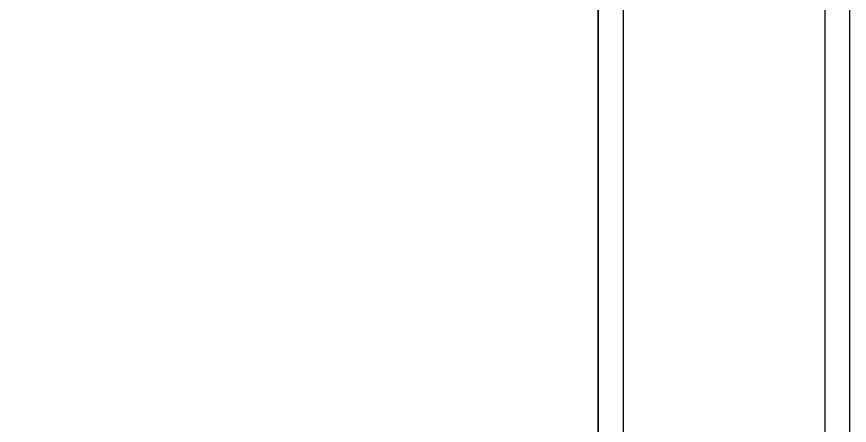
# Model space of a CAD drawing. Header units: metres. Extents: x 198 to 412, y -54 to 17.
# Drawn here: x 270.212 to 270.726, y -25.767 to -25.514 of the extents above; entities that cross this region are included whole.
import ezdxf

# ---------------------------------------------------------------- set-up
doc = ezdxf.new("R2010")
doc.units = ezdxf.units.M
doc.header["$LTSCALE"] = 10
for name, color, linetype in [('A-MUROS', 6, 'Continuous'), ('TM-REVEST', 252, 'Continuous'), ('TM-REVOQUE', 2, 'Continuous')]:
    doc.layers.add(name, color=color, linetype=linetype)

msp = doc.modelspace()

# ---------------------------------------------------------------- linework, layer by layer
at = {"layer": 'A-MUROS'}
msp.add_line((270.71132, -26.22767), (270.71132, -22.82767), dxfattribs=at)
msp.add_lwpolyline([(270.71132, -26.22767), (270.71132, -22.82767), (270.58661, -22.82767), (270.58661, -26.22767), (270.70661, -26.22767)], close=True, dxfattribs=at)
at = {"layer": 'TM-REVEST'}
msp.add_lwpolyline([(270.57131, -25.88767), (270.57131, -25.28767), (270.16881, -25.28767), (270.16881, -25.88767), (270.57131, -25.88767)], dxfattribs=at)
at = {"layer": 'TM-REVOQUE'}
msp.add_line((270.72632, -22.82767), (270.72632, -26.22767), dxfattribs=at)
msp.add_lwpolyline([(270.57131, -22.82767), (270.57131, -26.18767)], dxfattribs=at)

doc.saveas('drawing.dxf')
